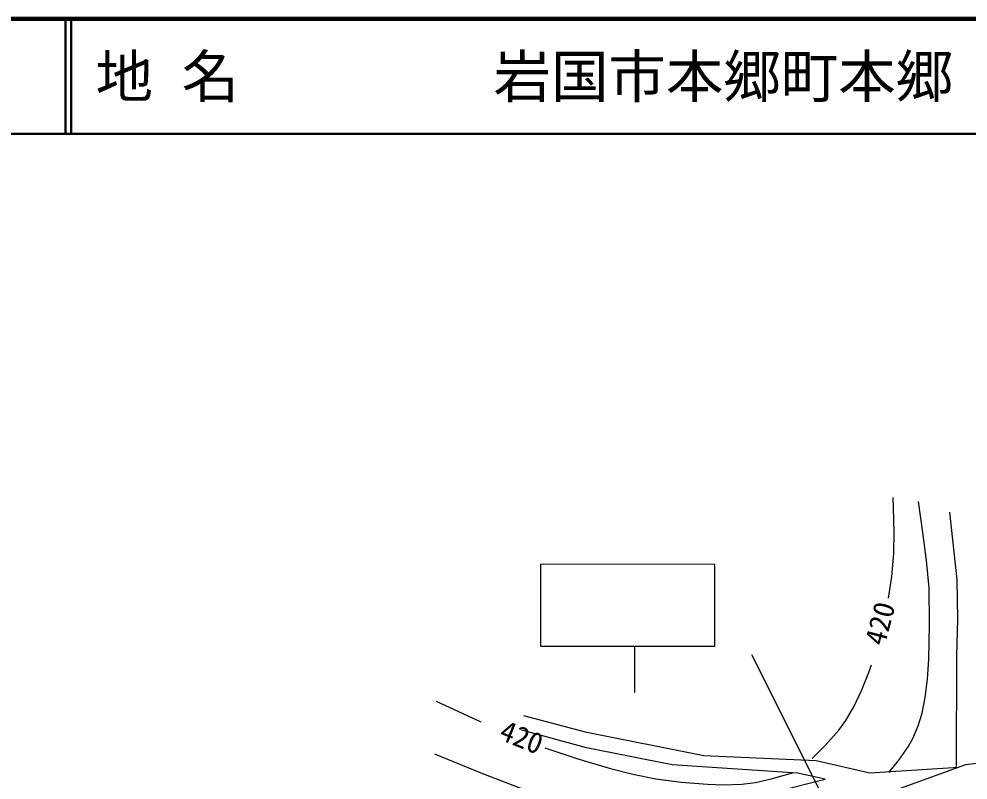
# Model space of a CAD drawing. Units: millimetres, scale not verified. Extents: x 40000 to 680000, y 20000 to 380000.
# Drawn here: x 363711 to 446318, y 313768 to 380000 of the extents above; entities that cross this region are included whole.
import ezdxf
from ezdxf.enums import TextEntityAlignment as Align

# ---------------------------------------------------------------- set-up
doc = ezdxf.new("R2010")
doc.units = ezdxf.units.MM
doc.header["$LTSCALE"] = 1000
for name, color, linetype, lineweight in [('M-BGD', 7, 'Continuous', 25), ('M-STR-STRC', 7, 'Continuous', 25), ('M-TTL', 2, 'Continuous', 140), ('M-TTL-LINE', 7, 'Continuous', 50)]:
    doc.layers.add(name, color=color, linetype=linetype, lineweight=lineweight)
doc.layers.add('M-TTL-TXT', color=7, linetype='Continuous')
doc.styles.add('ＭＳ ゴシック', font='')
doc.styles.get('ＭＳ ゴシック').set_extended_font_data('MS Gothic')

msp = doc.modelspace()

# ---------------------------------------------------------------- linework, layer by layer
at = {"layer": 'M-BGD'}
for p, q in [((400024, 320639), (403925, 318818)), ((407613, 319388), (412990, 317954)), ((413110, 316571), (407484, 318103)), ((412990, 317954), (423319, 315904)), ((420566, 315088), (413110, 316571)), ((423319, 315904), (433087, 315464)), ((446138, 315122), (452935, 315949)), ((431473, 314364), (420566, 315088)), ((433087, 315464), (437779, 314403)), ((436032, 311477), (446138, 315122)), ((437779, 314403), (445480, 314872)), ((433889, 313834), (431473, 314364)), ((406504, 307017), (433889, 313834))]:
    msp.add_line(p, q, dxfattribs=at)
for points in [[(439409, 329608), (439677, 331478), (439850, 333472), (439896, 335271), (439839, 337470), (439800, 338345)], [(439412, 314417), (440307, 315503), (441112, 316645), (441522, 317387), (441988, 318496), (442315, 319572), (442601, 320944), (442801, 322532), (442907, 324284), (442978, 327295), (442945, 330491), (442715, 332878), (442380, 335299), (441998, 338002)], [(445303, 314907), (445353, 324597), (445419, 327777), (445381, 331176), (444722, 337091)], [(432752, 315627), (433891, 316764), (435078, 318113), (435673, 318942), (436379, 320149), (437066, 321604), (437708, 323226), (437912, 323792)], [(409497, 316575), (412343, 315620), (415190, 314771), (417130, 314280), (419158, 313879), (421337, 313591), (423633, 313398), (425038, 313342), (426635, 313398), (427832, 313564), (429195, 313874), (431036, 314406)], [(399886, 316058), (403766, 314450), (407608, 312969), (409880, 312195), (412111, 311540), (414014, 311082), (416176, 310672), (417663, 310561), (419152, 310344), (419460, 310247)]]:
    msp.add_lwpolyline(points, dxfattribs=at)
at = {"layer": 'M-STR-STRC'}
for p, q in [((409120, 332545), (409112, 325428)), ((424275, 332529), (409120, 332545)), ((424267, 325411), (424275, 332529)), ((409112, 325428), (424267, 325411)), ((417305, 321372), (417309, 325419)), ((436971, 305742), (427513, 324650))]:
    msp.add_line(p, q, dxfattribs=at)
at = {"layer": 'M-TTL'}
msp.add_line((680000, 380000), (40000, 380000), dxfattribs=at)
at = {"layer": 'M-TTL-LINE'}
for p, q in [((367750, 380000), (367750, 370000)), ((368250, 380000), (368250, 370000)), ((40000, 370000), (680000, 370000))]:
    msp.add_line(p, q, dxfattribs=at)

# ---------------------------------------------------------------- texts
at = {"layer": 'M-BGD', "style": 'ＭＳ ゴシック'}
for rotation, p in [(75.337, (439592, 325210)), (338.037, (405185, 316838))]:
    msp.add_text('420', height=1833, rotation=rotation, dxfattribs=at).set_placement(p, align=Align.BOTTOM_LEFT)
at = {"layer": 'M-TTL-TXT', "style": 'ＭＳ ゴシック'}
for s, p in [('地 名', (370380, 375000)), ('岩国市本郷町本郷\u3000錦町府の谷', (405024, 375000))]:
    msp.add_text(s, height=3666, dxfattribs=at).set_placement(p, align=Align.MIDDLE_LEFT)

doc.saveas('drawing.dxf')
